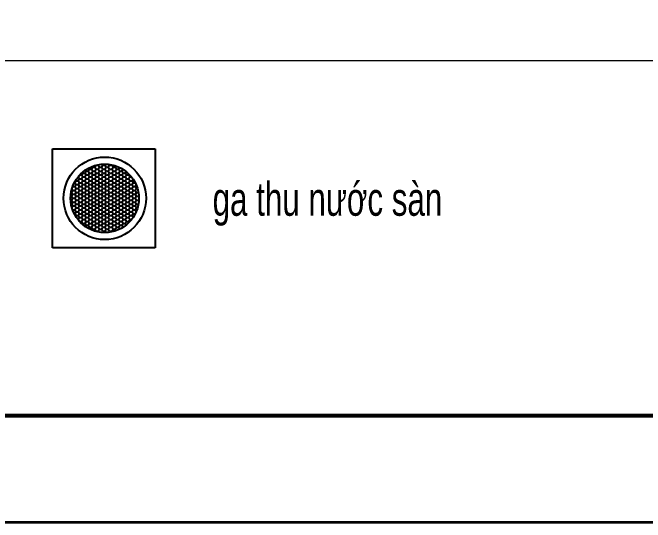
# Model space of a CAD drawing. Header units: inches. Extents: x 274208 to 641690, y -81912 to 129129.
# Drawn here: x 432837 to 434501, y -14890 to -13551 of the extents above; entities that cross this region are included whole.
import ezdxf

# ---------------------------------------------------------------- set-up
doc = ezdxf.new("R2010")
doc.units = ezdxf.units.IN
doc.header["$MEASUREMENT"] = 0
for name, color, linetype, lineweight in [('05.Text', 253, 'Continuous', 18), ('10.Text', 254, 'Continuous', 18), ('11.Khung bo', 32, 'Continuous', 50), ('12.Khung', 36, 'Continuous', 25), ('Alliance-manh', 8, 'Continuous', 13)]:
    doc.layers.add(name, color=color, linetype=linetype, lineweight=lineweight)
doc.layers.add('HACH', color=250, linetype='Continuous')
doc.layers.add('Tpl_Bound', color=1, linetype='Continuous', plot=False)
doc.styles.add('TT5_Text Dim', font='hoatbif.shx', dxfattribs={"width": 0.6})

# ---------------------------------------------------------------- blocks, each defined once
blk = doc.blocks.new('100')
at = {"layer": '11.Khung bo', "const_width": 26.7}
blk.add_lwpolyline([(1860913, -945239.8), (1860913, -916940.1), (1896062.6, -916940.1), (1896062.6, -945239.8)], close=True, dxfattribs=at)
at = {"layer": '12.Khung', "color": 1}
blk.add_lwpolyline([(1901579.2, -945939.8), (1901579.2, -916240.1), (1859579.6, -916240.1), (1859579.6, -945939.8)], close=True, dxfattribs=at)
blk = doc.blocks.new('WH1')
h = blk.add_hatch()
h.set_pattern_fill('HONEY', color=250, angle=-180, style=0)
h.set_pattern_definition([(180, (28744.471, 7941.3756), (-4.7625, -2.74963), [3.175, -6.35]), (300, (28744.471, 7941.3756), (4.76249943, -2.74963099), [3.175, -6.35]), (240, (28744.471, 7941.3756), (-5.7e-07, -5.49926099), [-6.35, 3.175])])
h.paths.add_polyline_path([(120.29, 70.5, 1), (23.01, 70.5, 1)])
for p, q in [((0, 0), (0, 140.99)), ((0, 140.99), (145.98, 140.99)), ((145.98, 140.99), (145.98, 0)), ((145.98, 0), (0, 0))]:
    blk.add_line(p, q)
blk.add_circle((71.65, 70.5), 58.64)
at = {"color": 8}
blk.add_circle((71.65, 70.5), 48.64, dxfattribs=at)

msp = doc.modelspace()

# ---------------------------------------------------------------- linework, layer by layer
at = {"layer": 'Alliance-manh', "ltscale": 2}
msp.add_line((430713.3, -13676.8), (434602.8, -13676.8), dxfattribs=at)
at = {"layer": 'Tpl_Bound', "color": 1}
msp.add_lwpolyline([(427121.3, -14890.2), (427121.3, -3010.3), (443921.2, -3010.3), (443921.2, -14890.2)], close=True, dxfattribs=at)

# ---------------------------------------------------------------- block references
at = {"layer": '05.Text', "xscale": 0.4, "yscale": 0.4, "zscale": 0.4}
msp.add_blockref('100', (-316710.5, 363485.7), dxfattribs=at)
at = {"layer": 'HACH', "xscale": 1.849070063559338, "yscale": 1.849070063559338, "zscale": 1.849070063559338, "rotation": 180}
msp.add_blockref('WH1', (433211.9, -13908.4), dxfattribs=at)

# ---------------------------------------------------------------- texts
at = {"layer": '10.Text', "style": 'TT5_Text Dim', "width": 0.7}
msp.add_text('ga thu n\xadíc sµn', height=88, dxfattribs=at).set_placement((433363, -14084.6))

doc.saveas('drawing.dxf')
